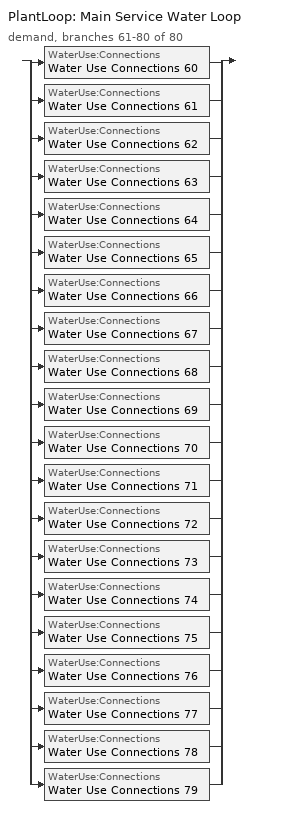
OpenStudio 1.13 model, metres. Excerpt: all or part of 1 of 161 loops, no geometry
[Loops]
PlantLoop 'Main Service Water Loop'
 demand, branches 61-80 of 80: split
  | WaterUse:Connections 'Water Use Connections 60'
  | WaterUse:Connections 'Water Use Connections 61'
  | WaterUse:Connections 'Water Use Connections 62'
  | WaterUse:Connections 'Water Use Connections 63'
  | WaterUse:Connections 'Water Use Connections 64'
  | WaterUse:Connections 'Water Use Connections 65'
  | WaterUse:Connections 'Water Use Connections 66'
  | WaterUse:Connections 'Water Use Connections 67'
  | WaterUse:Connections 'Water Use Connections 68'
  | WaterUse:Connections 'Water Use Connections 69'
  | WaterUse:Connections 'Water Use Connections 70'
  | WaterUse:Connections 'Water Use Connections 71'
  | WaterUse:Connections 'Water Use Connections 72'
  | WaterUse:Connections 'Water Use Connections 73'
  | WaterUse:Connections 'Water Use Connections 74'
  | WaterUse:Connections 'Water Use Connections 75'
  | WaterUse:Connections 'Water Use Connections 76'
  | WaterUse:Connections 'Water Use Connections 77'
  | WaterUse:Connections 'Water Use Connections 78'
  | WaterUse:Connections 'Water Use Connections 79'
[WaterUse:Connections]
Name | Water Use Equipment Name 1
Water Use Connections 60 | F8 n1 apartment Service Water Use 0.06gal/min
Water Use Connections 61 | F8 n2 apartment Service Water Use 0.06gal/min
Water Use Connections 62 | F8 s1 apartment Service Water Use 0.06gal/min
Water Use Connections 63 | F8 s2 apartment Service Water Use 0.06gal/min
Water Use Connections 64 | F9 sw apartment Service Water Use 0.06gal/min
Water Use Connections 65 | F9 nw apartment Service Water Use 0.06gal/min
Water Use Connections 66 | F9 se apartment Service Water Use 0.06gal/min
Water Use Connections 67 | F9 ne apartment Service Water Use 0.06gal/min
Water Use Connections 68 | F9 n1 apartment Service Water Use 0.06gal/min
Water Use Connections 69 | F9 n2 apartment Service Water Use 0.06gal/min
Water Use Connections 70 | F9 s1 apartment Service Water Use 0.06gal/min
Water Use Connections 71 | F9 s2 apartment Service Water Use 0.06gal/min
Water Use Connections 72 | T sw apartment Service Water Use 0.06gal/min
Water Use Connections 73 | T nw apartment Service Water Use 0.06gal/min
Water Use Connections 74 | T se apartment Service Water Use 0.06gal/min
Water Use Connections 75 | T ne apartment Service Water Use 0.06gal/min
Water Use Connections 76 | T n1 apartment Service Water Use 0.06gal/min
Water Use Connections 77 | T n2 apartment Service Water Use 0.06gal/min
Water Use Connections 78 | T s1 apartment Service Water Use 0.06gal/min
Water Use Connections 79 | T s2 apartment Service Water Use 0.06gal/min
[WaterUse:Equipment:Definition] Peak Flow Rate {m3/s}=3.65885e-06
Name | Target Temperature Schedule | Sensible Fraction Schedule | Latent Fraction Schedule
F8 n1 apartment Service Water Use Def 0.06gal/min | Schedule Ruleset 182 | Schedule Ruleset 180 | Schedule Ruleset 181
F8 n2 apartment Service Water Use Def 0.06gal/min | Schedule Ruleset 185 | Schedule Ruleset 183 | Schedule Ruleset 184
F8 s1 apartment Service Water Use Def 0.06gal/min | Schedule Ruleset 188 | Schedule Ruleset 186 | Schedule Ruleset 187
F8 s2 apartment Service Water Use Def 0.06gal/min | Schedule Ruleset 191 | Schedule Ruleset 189 | Schedule Ruleset 190
F9 sw apartment Service Water Use Def 0.06gal/min | Schedule Ruleset 194 | Schedule Ruleset 192 | Schedule Ruleset 193
F9 nw apartment Service Water Use Def 0.06gal/min | Schedule Ruleset 197 | Schedule Ruleset 195 | Schedule Ruleset 196
F9 se apartment Service Water Use Def 0.06gal/min | Schedule Ruleset 200 | Schedule Ruleset 198 | Schedule Ruleset 199
F9 ne apartment Service Water Use Def 0.06gal/min | Schedule Ruleset 203 | Schedule Ruleset 201 | Schedule Ruleset 202
F9 n1 apartment Service Water Use Def 0.06gal/min | Schedule Ruleset 206 | Schedule Ruleset 204 | Schedule Ruleset 205
F9 n2 apartment Service Water Use Def 0.06gal/min | Schedule Ruleset 209 | Schedule Ruleset 207 | Schedule Ruleset 208
F9 s1 apartment Service Water Use Def 0.06gal/min | Schedule Ruleset 212 | Schedule Ruleset 210 | Schedule Ruleset 211
F9 s2 apartment Service Water Use Def 0.06gal/min | Schedule Ruleset 215 | Schedule Ruleset 213 | Schedule Ruleset 214
T sw apartment Service Water Use Def 0.06gal/min | Schedule Ruleset 218 | Schedule Ruleset 216 | Schedule Ruleset 217
T nw apartment Service Water Use Def 0.06gal/min | Schedule Ruleset 221 | Schedule Ruleset 219 | Schedule Ruleset 220
T se apartment Service Water Use Def 0.06gal/min | Schedule Ruleset 224 | Schedule Ruleset 222 | Schedule Ruleset 223
T ne apartment Service Water Use Def 0.06gal/min | Schedule Ruleset 227 | Schedule Ruleset 225 | Schedule Ruleset 226
T n1 apartment Service Water Use Def 0.06gal/min | Schedule Ruleset 230 | Schedule Ruleset 228 | Schedule Ruleset 229
T n2 apartment Service Water Use Def 0.06gal/min | Schedule Ruleset 233 | Schedule Ruleset 231 | Schedule Ruleset 232
T s1 apartment Service Water Use Def 0.06gal/min | Schedule Ruleset 236 | Schedule Ruleset 234 | Schedule Ruleset 235
T s2 apartment Service Water Use Def 0.06gal/min | Schedule Ruleset 239 | Schedule Ruleset 237 | Schedule Ruleset 238
[WaterUse:Equipment] Flow Rate Fraction Schedule=ApartmentHighRise APT_DHW_SCH
Name | Water Use Equipment Definition
F8 n1 apartment Service Water Use 0.06gal/min | F8 n1 apartment Service Water Use Def 0.06gal/min
F8 n2 apartment Service Water Use 0.06gal/min | F8 n2 apartment Service Water Use Def 0.06gal/min
F8 s1 apartment Service Water Use 0.06gal/min | F8 s1 apartment Service Water Use Def 0.06gal/min
F8 s2 apartment Service Water Use 0.06gal/min | F8 s2 apartment Service Water Use Def 0.06gal/min
F9 sw apartment Service Water Use 0.06gal/min | F9 sw apartment Service Water Use Def 0.06gal/min
F9 nw apartment Service Water Use 0.06gal/min | F9 nw apartment Service Water Use Def 0.06gal/min
F9 se apartment Service Water Use 0.06gal/min | F9 se apartment Service Water Use Def 0.06gal/min
F9 ne apartment Service Water Use 0.06gal/min | F9 ne apartment Service Water Use Def 0.06gal/min
F9 n1 apartment Service Water Use 0.06gal/min | F9 n1 apartment Service Water Use Def 0.06gal/min
F9 n2 apartment Service Water Use 0.06gal/min | F9 n2 apartment Service Water Use Def 0.06gal/min
F9 s1 apartment Service Water Use 0.06gal/min | F9 s1 apartment Service Water Use Def 0.06gal/min
F9 s2 apartment Service Water Use 0.06gal/min | F9 s2 apartment Service Water Use Def 0.06gal/min
T sw apartment Service Water Use 0.06gal/min | T sw apartment Service Water Use Def 0.06gal/min
T nw apartment Service Water Use 0.06gal/min | T nw apartment Service Water Use Def 0.06gal/min
T se apartment Service Water Use 0.06gal/min | T se apartment Service Water Use Def 0.06gal/min
T ne apartment Service Water Use 0.06gal/min | T ne apartment Service Water Use Def 0.06gal/min
T n1 apartment Service Water Use 0.06gal/min | T n1 apartment Service Water Use Def 0.06gal/min
T n2 apartment Service Water Use 0.06gal/min | T n2 apartment Service Water Use Def 0.06gal/min
T s1 apartment Service Water Use 0.06gal/min | T s1 apartment Service Water Use Def 0.06gal/min
T s2 apartment Service Water Use 0.06gal/min | T s2 apartment Service Water Use Def 0.06gal/min
[Schedule:Ruleset]
ApartmentHighRise APT_DHW_SCH: Default Day Schedule=ApartmentHighRise APT_DHW_SCH Default; Summer Design Day Schedule=ApartmentHighRise APT_DHW_SCH Summer Design Day; Winter Design Day Schedule=ApartmentHighRise APT_DHW_SCH Winter Design Day
Schedule Ruleset 180: Default Day Schedule=Schedule Day 214
Schedule Ruleset 181: Default Day Schedule=Schedule Day 215
Schedule Ruleset 182: Default Day Schedule=Schedule Day 216
Schedule Ruleset 183: Default Day Schedule=Schedule Day 217
Schedule Ruleset 184: Default Day Schedule=Schedule Day 218
Schedule Ruleset 185: Default Day Schedule=Schedule Day 219
Schedule Ruleset 186: Default Day Schedule=Schedule Day 220
Schedule Ruleset 187: Default Day Schedule=Schedule Day 221
Schedule Ruleset 188: Default Day Schedule=Schedule Day 222
Schedule Ruleset 189: Default Day Schedule=Schedule Day 223
Schedule Ruleset 190: Default Day Schedule=Schedule Day 224
Schedule Ruleset 191: Default Day Schedule=Schedule Day 225
Schedule Ruleset 192: Default Day Schedule=Schedule Day 226
Schedule Ruleset 193: Default Day Schedule=Schedule Day 227
Schedule Ruleset 194: Default Day Schedule=Schedule Day 228
Schedule Ruleset 195: Default Day Schedule=Schedule Day 229
Schedule Ruleset 196: Default Day Schedule=Schedule Day 230
Schedule Ruleset 197: Default Day Schedule=Schedule Day 231
Schedule Ruleset 198: Default Day Schedule=Schedule Day 232
Schedule Ruleset 199: Default Day Schedule=Schedule Day 233
Schedule Ruleset 200: Default Day Schedule=Schedule Day 234
Schedule Ruleset 201: Default Day Schedule=Schedule Day 235
Schedule Ruleset 202: Default Day Schedule=Schedule Day 236
Schedule Ruleset 203: Default Day Schedule=Schedule Day 237
Schedule Ruleset 204: Default Day Schedule=Schedule Day 238
Schedule Ruleset 205: Default Day Schedule=Schedule Day 239
Schedule Ruleset 206: Default Day Schedule=Schedule Day 240
Schedule Ruleset 207: Default Day Schedule=Schedule Day 241
Schedule Ruleset 208: Default Day Schedule=Schedule Day 242
Schedule Ruleset 209: Default Day Schedule=Schedule Day 243
Schedule Ruleset 210: Default Day Schedule=Schedule Day 244
Schedule Ruleset 211: Default Day Schedule=Schedule Day 245
Schedule Ruleset 212: Default Day Schedule=Schedule Day 246
Schedule Ruleset 213: Default Day Schedule=Schedule Day 247
Schedule Ruleset 214: Default Day Schedule=Schedule Day 248
Schedule Ruleset 215: Default Day Schedule=Schedule Day 249
Schedule Ruleset 216: Default Day Schedule=Schedule Day 250
Schedule Ruleset 217: Default Day Schedule=Schedule Day 251
Schedule Ruleset 218: Default Day Schedule=Schedule Day 252
Schedule Ruleset 219: Default Day Schedule=Schedule Day 253
Schedule Ruleset 220: Default Day Schedule=Schedule Day 254
Schedule Ruleset 221: Default Day Schedule=Schedule Day 255
Schedule Ruleset 222: Default Day Schedule=Schedule Day 256
Schedule Ruleset 223: Default Day Schedule=Schedule Day 257
Schedule Ruleset 224: Default Day Schedule=Schedule Day 258
Schedule Ruleset 225: Default Day Schedule=Schedule Day 259
Schedule Ruleset 226: Default Day Schedule=Schedule Day 260
Schedule Ruleset 227: Default Day Schedule=Schedule Day 261
Schedule Ruleset 228: Default Day Schedule=Schedule Day 262
Schedule Ruleset 229: Default Day Schedule=Schedule Day 263
Schedule Ruleset 230: Default Day Schedule=Schedule Day 264
Schedule Ruleset 231: Default Day Schedule=Schedule Day 265
Schedule Ruleset 232: Default Day Schedule=Schedule Day 266
Schedule Ruleset 233: Default Day Schedule=Schedule Day 267
Schedule Ruleset 234: Default Day Schedule=Schedule Day 268
Schedule Ruleset 235: Default Day Schedule=Schedule Day 269
Schedule Ruleset 236: Default Day Schedule=Schedule Day 270
Schedule Ruleset 237: Default Day Schedule=Schedule Day 271
Schedule Ruleset 238: Default Day Schedule=Schedule Day 272
Schedule Ruleset 239: Default Day Schedule=Schedule Day 273
[Schedule:Day]
ApartmentHighRise APT_DHW_SCH Default; ApartmentHighRise APT_DHW_SCH Winter Design Day; ApartmentHighRise APT_DHW_SCH Summer Design Day: 1, 0, 0.08, 2, 0, 0.04, 4, 0, 0.01, 5, 0, 0.04, 6, 0, 0.27, 7, 0, 0.94, 8, 0, 1, 9, 0, 0.96, 10, 0, 0.84, 11, 0, 0.76, 12, 0, 0.61, 13, 0, 0.53, 14, 0, 0.47, 15, 0, 0.41, 16, 0, 0.47, 17, 0, 0.55, 18, 0, 0.73, 19, 0, 0.86, 20, 0, 0.82, 21, 0, 0.75, 22, 0, 0.61, 23, 0, 0.53, 24, 0, 0.29
Schedule Day 214; Schedule Day 217; Schedule Day 220; Schedule Day 223; Schedule Day 226; Schedule Day 229; Schedule Day 232; Schedule Day 235; Schedule Day 238; Schedule Day 241; Schedule Day 244; Schedule Day 247; Schedule Day 250; Schedule Day 253; Schedule Day 256; Schedule Day 259; Schedule Day 262; Schedule Day 265; Schedule Day 268; Schedule Day 271: 24, 0, 0.2
Schedule Day 215; Schedule Day 218; Schedule Day 221; Schedule Day 224; Schedule Day 227; Schedule Day 230; Schedule Day 233; Schedule Day 236; Schedule Day 239; Schedule Day 242; Schedule Day 245; Schedule Day 248; Schedule Day 251; Schedule Day 254; Schedule Day 257; Schedule Day 260; Schedule Day 263; Schedule Day 266; Schedule Day 269; Schedule Day 272: 24, 0, 0.05
Schedule Day 216; Schedule Day 219; Schedule Day 222; Schedule Day 225; Schedule Day 228; Schedule Day 231; Schedule Day 234; Schedule Day 237; Schedule Day 240; Schedule Day 243; Schedule Day 246; Schedule Day 249; Schedule Day 252; Schedule Day 255; Schedule Day 258; Schedule Day 261; Schedule Day 264; Schedule Day 267; Schedule Day 270; Schedule Day 273: 24, 0, 60
